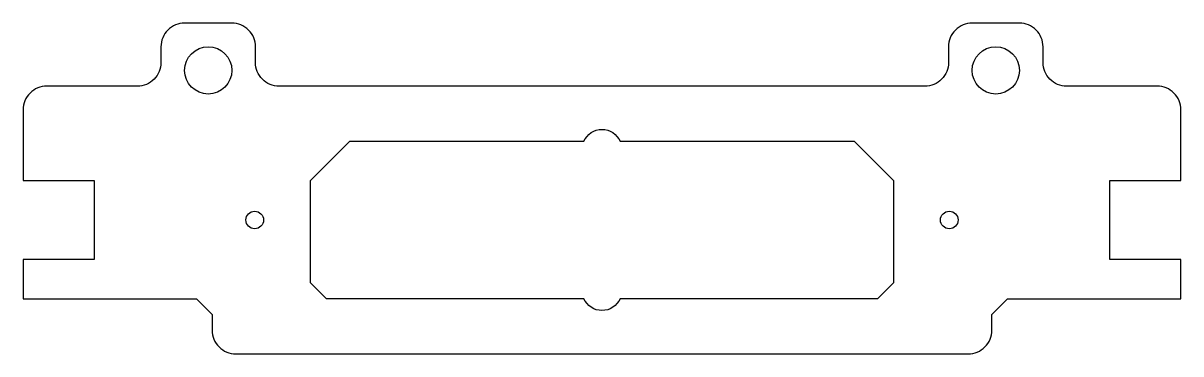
# Model space of a CAD drawing. Header units: millimetres. Extents: x -73 to 74, y -17 to 25.
import ezdxf

# ---------------------------------------------------------------- set-up
doc = ezdxf.new("R2010")
doc.units = ezdxf.units.MM

msp = doc.modelspace()

# ---------------------------------------------------------------- linework, layer by layer
for points in [[(47, 25, 0.414214), (44, 22), (44, 20, -0.414214), (41, 17), (-41, 17, -0.414214), (-44, 20), (-44, 22, 0.414214), (-47, 25), (-53, 25, 0.414214), (-56, 22), (-56, 20, -0.414214), (-59, 17), (-70.5, 17, 0.414214), (-73.5, 14), (-73.5, 5), (-64.5, 5), (-64.5, -5), (-73.5, -5), (-73.5, -10), (-51.5, -10), (-49.5, -12), (-49.5, -14, 0.414214), (-46.5, -17), (46.5, -17, 0.414214), (49.5, -14), (49.5, -12), (51.5, -10), (73.5, -10), (73.5, -5), (64.5, -5), (64.5, 5), (73.5, 5), (73.5, 14, 0.414214), (70.5, 17), (59, 17, -0.414214), (56, 20), (56, 22, 0.414214), (53, 25)], [(2.29, -10, -0.654654), (-2.29, -10), (-35, -10), (-37, -8), (-37, 5), (-32, 10), (-2.29, 10, -0.654654), (2.29, 10), (32, 10), (37, 5), (37, -8), (35, -10)]]:
    msp.add_lwpolyline(points, format="xyb", close=True)
for centre, radius in [((-50, 19), 3), ((50, 19), 3), ((-44.1, 0), 1.12), ((44.1, 0), 1.12)]:
    msp.add_circle(centre, radius)

doc.saveas('drawing.dxf')
